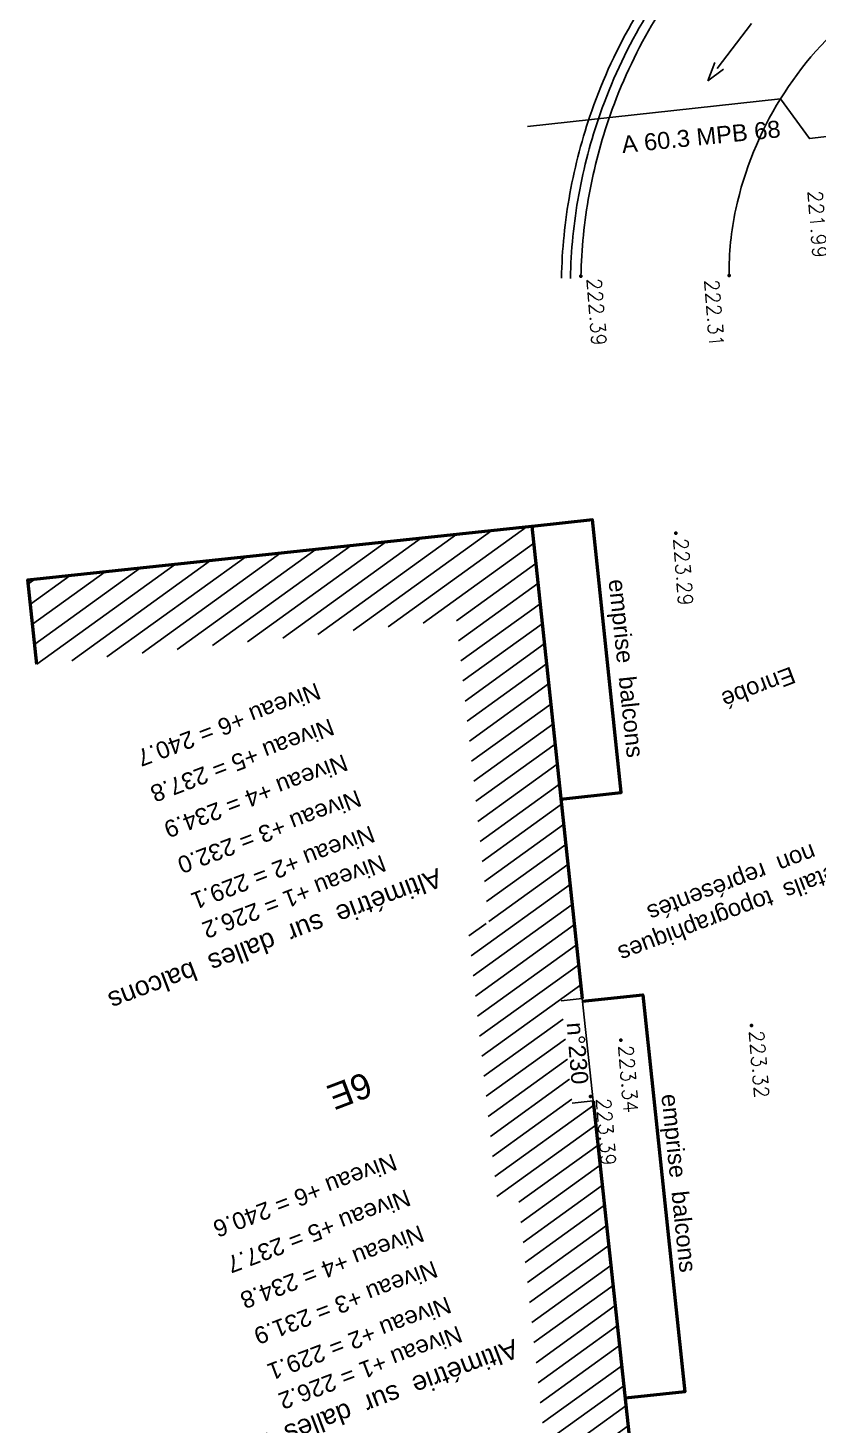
# Model space of a CAD drawing. Header units: metres. Extents: x 1841041 to 1841282, y 5171502 to 5171751.
# Drawn here: x 1841040.54 to 1841059.16, y 5171548.4 to 5171581.31 of the extents above; entities that cross this region are included whole.
import ezdxf
from ezdxf.lldxf.tags import DXFTag

# ---------------------------------------------------------------- set-up
doc = ezdxf.new("R2010")
doc.units = ezdxf.units.M
doc.header["$PDSIZE"] = -0.004
for name, color, linetype, lineweight, true_color in [('Fond topo - BAT', 9, 'Continuous', 50, 0x808080), ('Fond topo - BAT_TXT', 9, 'Continuous', 15, 0x808080), ('Fond topo - P', 3, 'Continuous', 50, 0x00ff00), ('Fond topo - VOI', 7, 'Continuous', 25, 0x999999), ('Fond topo - Z_500', 1, 'Continuous', 9, 0xff0000)]:
    doc.layers.add(name, color=color, linetype=linetype, lineweight=lineweight, true_color=true_color)
for name, color, linetype, true_color in [('Fond topo - BAT_ANN', 7, 'Continuous', 0x999999), ('Fond topo - BAT_DES', 9, 'Continuous', 0x808080), ('Fond topo - BAT_HAC', 9, 'Continuous', 0x808080), ('Fond topo - BAT_NUM', 9, 'Continuous', 0x808080), ('Fond topo - CLO_MUR', 9, 'Continuous', 0x808080), ('Fond topo - VOI_TXT', 7, 'Continuous', 0x999999), ('GAZ_SSL', 7, 'Texte-GAZ', 0xff6600)]:
    doc.layers.add(name, color=color, linetype=linetype, true_color=true_color)
doc.styles.add('2000_ARIAL', font='arial.ttf', dxfattribs={"height": 0.4})
doc.styles.add('Lignes', font='arial.ttf', dxfattribs={"height": 0.35})
doc.styles.add('SIMPLEX', font='simplex_.ttf', dxfattribs={"height": 1.25})
doc.styles.add('Tronçons', font='arial.ttf', dxfattribs={"height": 0.25})
tags = doc.linetypes.add('L16', pattern=[0.375, 0.3, -0.075]).pattern_tags.tags
tags[6:7] = [DXFTag(74, 4), DXFTag(75, 0), DXFTag(340, '0'), DXFTag(46, 0.0), DXFTag(50, 0.0), DXFTag(44, 0.0), DXFTag(45, 0.0)]
tags[4:5] = [DXFTag(74, 4), DXFTag(75, 0), DXFTag(340, '0'), DXFTag(46, 0.0), DXFTag(50, 0.0), DXFTag(44, 0.0), DXFTag(45, 0.0)]
tags = doc.linetypes.add('Texte-GAZ', pattern='A,5,-0.25,["GAZ",Lignes,S=1,R=0,X=0,Y=-0.18],-1.25', length=6.5).pattern_tags.tags
tags[15:16] = [DXFTag(74, 4), DXFTag(75, 0), DXFTag(340, '0'), DXFTag(46, 0.0), DXFTag(50, 0.0), DXFTag(44, 0.0), DXFTag(45, 0.0)]
tags[4:5] = [DXFTag(74, 4), DXFTag(75, 0), DXFTag(340, '0'), DXFTag(46, 0.0), DXFTag(50, 0.0), DXFTag(44, 0.0), DXFTag(45, 0.0)]

# ---------------------------------------------------------------- blocks, each defined once
blk = doc.blocks.new('ESC01')
at = {"ltscale": 2}
for p, q in [((1.338104, 0), (0, 0)), ((1.257547, 0.126415), (1.7, 0)), ((1.257547, -0.126415), (1.7, 0))]:
    blk.add_line(p, q, dxfattribs=at)
blk = doc.blocks.new('PTOPO')
at = {"color": 0, "ltscale": 2}
blk.add_point((0, 0), dxfattribs=at)

msp = doc.modelspace()

# ---------------------------------------------------------------- hatches: boundary and pattern name
at = {"layer": 'Fond topo - BAT_HAC'}
h = msp.add_hatch(dxfattribs=at)
h.set_pattern_fill('ANSI31*129', color=256, scale=0.13, angle=330, style=0, pattern_type=2)
h.set_pattern_definition([(575.78925246, (3682554.3352, 10343265.7868), (0.241378471314, -0.334811862068), [])])
h.paths.add_polyline_path([(1841040.757, 5171566.315), (1841040.544, 5171568.303), (1841052.415, 5171569.572), (1841053.608, 5171558.445), (1841053.111, 5171558.392), (1841053.369, 5171555.982), (1841053.866, 5171556.036), (1841055.144, 5171544.121), (1841050.172, 5171543.595), (1841049.961, 5171545.583), (1841052.942, 5171545.899), (1841052.091, 5171553.834), (1841051.594, 5171553.78), (1841050.909, 5171560.167), (1841051.406, 5171560.22), (1841050.639, 5171567.371)])

# ---------------------------------------------------------------- linework, layer by layer
at = {"layer": 'Fond topo - BAT', "ltscale": 2, "flags": 128}
for points in [[(1841040.757, 5171566.315), (1841040.544, 5171568.303), (1841052.415, 5171569.572), (1841053.608, 5171558.445)], [(1841053.866, 5171556.036), (1841055.144, 5171544.121), (1841050.172, 5171543.595)]]:
    msp.add_lwpolyline(points, dxfattribs=at)
at = {"layer": 'Fond topo - BAT', "linetype": 'L16', "ltscale": 2, "flags": 128}
for points in [[(1841053.104, 5171563.142), (1841054.521, 5171563.294), (1841053.851, 5171569.721), (1841052.415, 5171569.567)], [(1841053.615, 5171558.381), (1841055.032, 5171558.533), (1841056.024, 5171549.179), (1841054.618, 5171549.028)]]:
    msp.add_lwpolyline(points, dxfattribs=at)
at = {"layer": 'Fond topo - BAT_ANN', "ltscale": 2, "flags": 128}
msp.add_lwpolyline([(1841053.111, 5171558.392), (1841053.608, 5171558.445), (1841053.866, 5171556.036), (1841053.369, 5171555.982)], dxfattribs=at)
at = {"layer": 'Fond topo - CLO_MUR', "ltscale": 2, "flags": 128}
msp.add_lwpolyline([(1841053.326, 5171575.407, -0.039615), (1841053.523, 5171577.372, -0.039615), (1841054.027, 5171579.282, -0.047647), (1841055.023, 5171581.437, -0.047647), (1841056.408, 5171583.364), (1841058.665, 5171585.612), (1841058.517, 5171585.761), (1841056.255, 5171583.508, 0.04779), (1841054.842, 5171581.542, 0.047647), (1841053.829, 5171579.351, 0.039615), (1841053.316, 5171577.41, 0.039615), (1841053.116, 5171575.412)], format="xyb", dxfattribs=at)
at = {"layer": 'Fond topo - VOI', "ltscale": 2, "flags": 128}
for points in [[(1841053.576, 5171575.457, -0.039615), (1841053.769, 5171577.383, -0.039615), (1841054.264, 5171579.254, -0.047647), (1841055.239, 5171581.365, -0.047647), (1841056.597, 5171583.254), (1841059.443, 5171586.024), (1841060.161, 5171586.921)], [(1841060.133, 5171581.73, 0.172051), (1841057.225, 5171577.037, 0.056774), (1841057.068, 5171575.479)]]:
    msp.add_lwpolyline(points, format="xyb", dxfattribs=at)
at = {"layer": 'GAZ_SSL', "elevation": 0, "flags": 128}
msp.add_lwpolyline([(1841065.121, 5171579.42), (1841058.958, 5171578.702), (1841058.275, 5171579.634), (1841052.318, 5171578.982)], dxfattribs=at)

# ---------------------------------------------------------------- block references
at = {"layer": 'Fond topo - BAT_ANN', "ltscale": 2, "rotation": 232.8050833750563}
msp.add_blockref('ESC01', (1841057.591, 5171581.414), dxfattribs=at)
at = {"layer": 'Fond topo - P', "ltscale": 2}
ref = msp.add_blockref('PTOPO', (1841059.601, 5171577.073), dxfattribs=dict(at, rotation=200.7892219420549))
ref.add_attrib('ALT', '221.99', (1841058.917, 5171577.466), dxfattribs={"layer": 'Fond topo - Z_500', "ltscale": 2, "height": 0.34, "rotation": 274.641, "style": 'SIMPLEX'})
ref = msp.add_blockref('PTOPO', (1841057.068, 5171575.479), dxfattribs=dict(at, rotation=200.7892219420549))
ref.add_attrib('ALT', '222.31', (1841056.48, 5171575.372), dxfattribs={"layer": 'Fond topo - Z_500', "ltscale": 2, "height": 0.34, "rotation": 274.641, "style": 'SIMPLEX'})
ref = msp.add_blockref('PTOPO', (1841053.576, 5171575.457), dxfattribs=dict(at, rotation=200.7892219420549))
ref.add_attrib('ALT', '222.39', (1841053.71, 5171575.399), dxfattribs={"layer": 'Fond topo - Z_500', "ltscale": 2, "height": 0.34, "rotation": 274.641, "style": 'SIMPLEX'})
ref = msp.add_blockref('PTOPO', (1841055.809, 5171569.405), dxfattribs=dict(at, rotation=200.7892219420549))
ref.add_attrib('ALT', '223.29', (1841055.751, 5171569.276), dxfattribs={"layer": 'Fond topo - Z_500', "ltscale": 2, "height": 0.34, "rotation": 274.641, "style": 'SIMPLEX'})
ref = msp.add_blockref('PTOPO', (1841057.596, 5171557.811), dxfattribs=dict(at, rotation=200.7892219420549))
ref.add_attrib('ALT', '223.32', (1841057.538, 5171557.682), dxfattribs={"layer": 'Fond topo - Z_500', "ltscale": 2, "height": 0.34, "rotation": 274.641, "style": 'SIMPLEX'})
ref = msp.add_blockref('PTOPO', (1841054.516, 5171557.466), dxfattribs=dict(at, rotation=200.7892219420549))
ref.add_attrib('ALT', '223.34', (1841054.458, 5171557.337), dxfattribs={"layer": 'Fond topo - Z_500', "ltscale": 2, "height": 0.34, "rotation": 274.641, "style": 'SIMPLEX'})
ref = msp.add_blockref('PTOPO', (1841053.797, 5171556.136), dxfattribs=dict(at, rotation=200.7892219420549))
ref.add_attrib('ALT', '223.39', (1841053.932, 5171556.086), dxfattribs={"layer": 'Fond topo - Z_500', "ltscale": 2, "height": 0.34, "rotation": 274.641, "style": 'SIMPLEX'})

# ---------------------------------------------------------------- texts
at = {"layer": 'Fond topo - BAT_DES', "style": '2000_ARIAL'}
msp.add_text('6E', height=0.6, rotation=200.7892, dxfattribs=at).set_placement((1841048.503, 5171556.73))
at = {"layer": 'Fond topo - BAT_NUM', "style": '2000_ARIAL'}
msp.add_text('n°230', height=0.4, rotation=274.6882, dxfattribs=at).set_placement((1841053.238, 5171557.87))
at = {"layer": 'Fond topo - BAT_TXT', "style": '2000_ARIAL'}
for s, height, rotation, p in [('emprise  balcons', 0.4, 275.9551, (1841054.224, 5171568.302)), ('Niveau +6 = 240.7', 0.4, 200.7892, (1841047.341, 5171565.893)), ('Niveau +5 = 237.8', 0.4, 200.7892, (1841047.66, 5171565.051)), ('Niveau +4 = 234.9', 0.4, 200.7892, (1841047.98, 5171564.21)), ('Niveau +3 = 232.0', 0.4, 200.7892, (1841048.299, 5171563.369)), ('Niveau +2 = 229.1', 0.4, 200.7892, (1841048.619, 5171562.527)), ('non  représentés', 0.4, 200.7892, (1841059.018, 5171562.098)), ('Niveau +1 = 226.2', 0.4, 200.7892, (1841048.88, 5171561.839)), ('détails  topographiques', 0.4, 200.7892, (1841059.812, 5171561.702)), ('Altimétrie  sur  dalles  balcons', 0.45, 200.7892, (1841050.199, 5171561.524)), ('emprise  balcons', 0.4, 275.9551, (1841055.468, 5171556.178)), ('Niveau +6 = 240.6', 0.4, 200.7892, (1841049.139, 5171554.801)), ('Niveau +5 = 237.7', 0.4, 200.7892, (1841049.459, 5171553.96)), ('Niveau +4 = 234.8', 0.4, 200.7892, (1841049.778, 5171553.118)), ('Niveau +3 = 231.9', 0.4, 200.7892, (1841050.098, 5171552.277)), ('Niveau +2 = 229.1', 0.4, 200.7892, (1841050.417, 5171551.436)), ('Niveau +1 = 226.2', 0.4, 200.7892, (1841050.678, 5171550.748)), ('Altimétrie  sur  dalles  balcons', 0.45, 200.7892, (1841051.998, 5171550.433))]:
    msp.add_text(s, height=height, rotation=rotation, dxfattribs=at).set_placement(p)
at = {"layer": 'Fond topo - VOI_TXT', "style": '2000_ARIAL'}
msp.add_text('Enrobé', height=0.4, rotation=200.7892, dxfattribs=at).set_placement((1841058.529, 5171566.272))
at = {"layer": 'GAZ_SSL', "style": 'Tronçons'}
msp.add_text('A 60.3 MPB 68', height=0.4, rotation=5.7421, dxfattribs=at).set_placement((1841054.556, 5171578.359))

doc.saveas('drawing.dxf')
